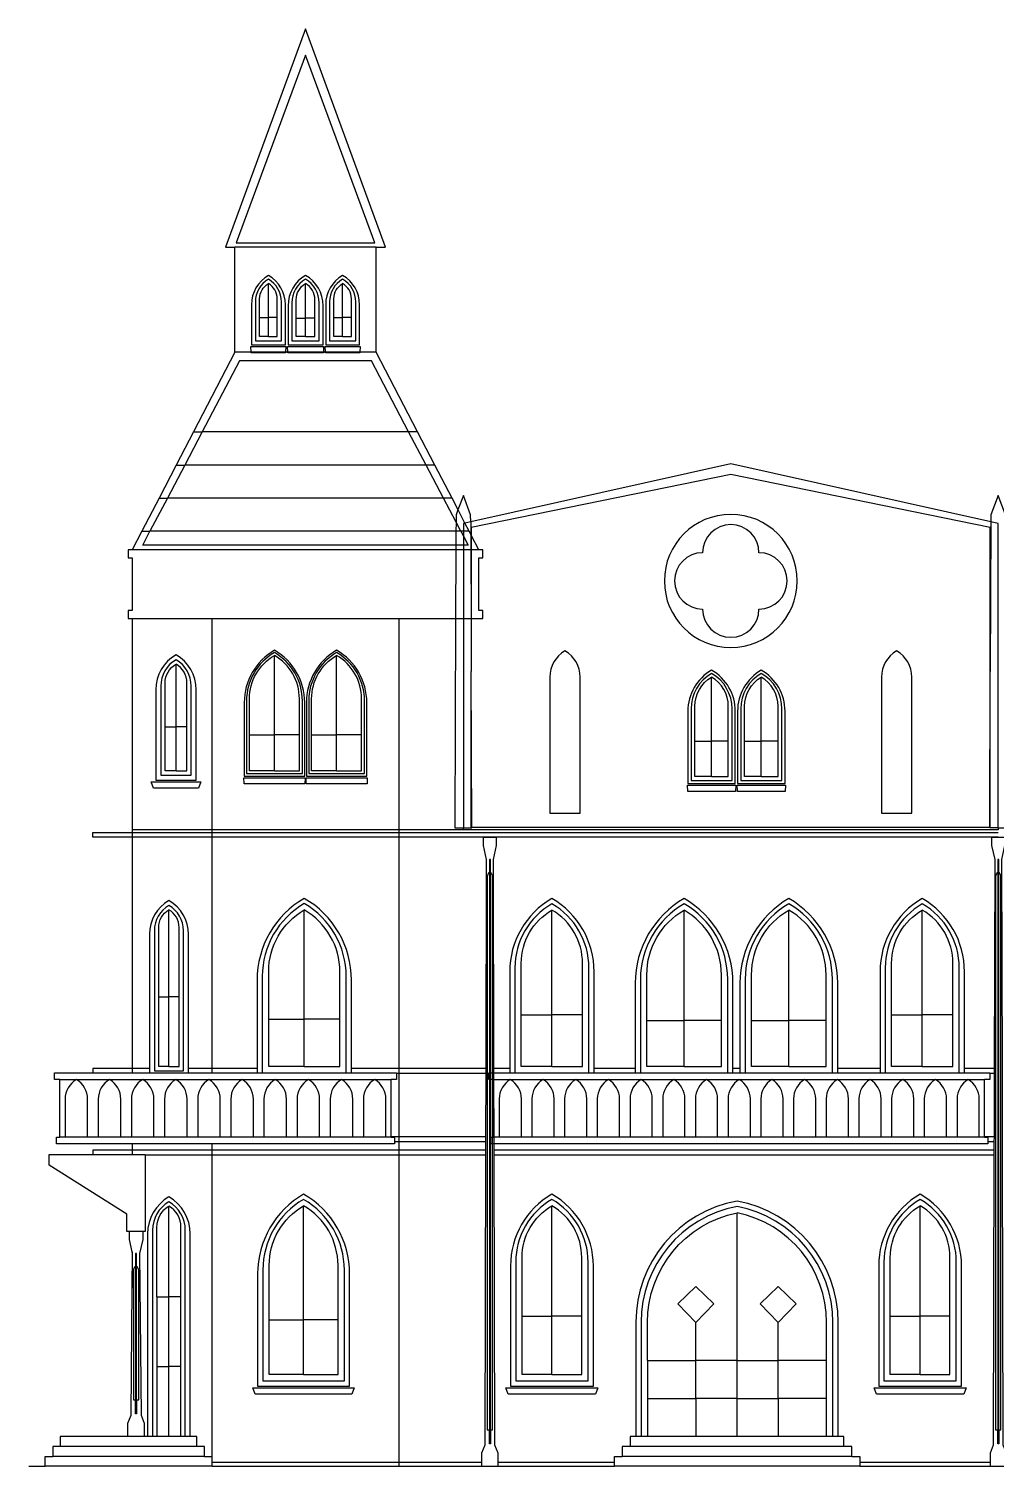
# Model space of a CAD drawing. Extents: x 57125 to 152161, y 75732 to 125580.
# Drawn here: x 62031 to 76627, y 103898 to 125580 of the extents above; entities that cross this region are included whole.
import ezdxf

# ---------------------------------------------------------------- set-up
doc = ezdxf.new("R2010")
doc.units = 0
for name, color, linetype, lineweight in [('01_SOURCE_MASSING', 7, 'Continuous', 25), ('02_NEW_GLAZING', 7, 'Continuous', 25), ('03_NEW_FRAMES', 7, 'Continuous', 25), ('04_NEW_CROWNS', 7, 'Continuous', 25), ('05_NEW_COLUMNS', 7, 'Continuous', 25), ('06_NEW_RAILINGS', 7, 'Continuous', 25), ('07_NEW_ORNAMENT', 7, 'Continuous', 25), ('08_NEW_ROOF_DETAIL', 7, 'Continuous', 25)]:
    doc.layers.add(name, color=color, linetype=linetype, lineweight=lineweight)

# ---------------------------------------------------------------- blocks, each defined once
blk = doc.blocks.new('GOTHIC_WINDOW_001')
at = {"layer": '02_NEW_GLAZING'}
for points in [[(-519, 824), (-519, 1648, -0.267956), (0, 2546)], [(519, 824), (519, 1648, 0.267956), (0, 2546)]]:
    blk.add_lwpolyline(points, format="xyb", dxfattribs=at)
for points in [[(0, 824), (0, 2546)], [(0, 0), (-519, 0), (-519, 824)], [(-519, 824), (0, 824)], [(0, 0), (519, 0), (519, 824)], [(0, 0), (0, 824)], [(519, 824), (0, 824)]]:
    blk.add_lwpolyline(points, dxfattribs=at)
at = {"layer": '03_NEW_FRAMES'}
for points in [[(-694, -175), (694, -175), (694, 1520, 0.267956), (0, 2721, 0.267956), (-694, 1520)], [(-615, -96), (615, -96), (615, 1577, 0.267956), (0, 2642, 0.267956), (-615, 1577)]]:
    blk.add_lwpolyline(points, format="xyb", close=True, dxfattribs=at)
blk.add_lwpolyline([(-764, -200), (764, -200), (729, -295), (-729, -295)], close=True, dxfattribs=at)
blk = doc.blocks.new('GOTHIC_WINDOW_002')
at = {"layer": '02_NEW_GLAZING'}
for points in [[(-450, 883), (-450, 1767, -0.267956), (0, 2546)], [(450, 883), (450, 1767, 0.267956), (0, 2546)]]:
    blk.add_lwpolyline(points, format="xyb", dxfattribs=at)
for points in [[(0, 883), (0, 2546)], [(0, 0), (-450, 0), (-450, 883)], [(-450, 883), (0, 883)], [(0, 0), (450, 0), (450, 883)], [(0, 0), (0, 883)], [(450, 883), (0, 883)]]:
    blk.add_lwpolyline(points, dxfattribs=at)
at = {"layer": '03_NEW_FRAMES'}
for points in [[(-625, -175), (625, -175), (625, 1639, 0.267956), (0, 2721, 0.267956), (-625, 1639)], [(-546, -96), (546, -96), (546, 1696, 0.267956), (0, 2642, 0.267956), (-546, 1696)]]:
    blk.add_lwpolyline(points, format="xyb", close=True, dxfattribs=at)
blk.add_lwpolyline([(-695, -200), (695, -200), (660, -295), (-660, -295)], close=True, dxfattribs=at)
blk = doc.blocks.new('GOTHIC_WINDOW_003')
at = {"layer": '02_NEW_GLAZING'}
for points in [[(-450, 883), (-450, 1767, -0.267956), (0, 2546)], [(450, 883), (450, 1767, 0.267956), (0, 2546)]]:
    blk.add_lwpolyline(points, format="xyb", dxfattribs=at)
for points in [[(0, 883), (0, 2546)], [(0, 0), (-450, 0), (-450, 883)], [(-450, 883), (0, 883)], [(0, 0), (450, 0), (450, 883)], [(0, 0), (0, 883)], [(450, 883), (0, 883)]]:
    blk.add_lwpolyline(points, dxfattribs=at)
at = {"layer": '03_NEW_FRAMES'}
for points in [[(-625, -175), (625, -175), (625, 1639, 0.267956), (0, 2721, 0.267956), (-625, 1639)], [(-546, -96), (546, -96), (546, 1696, 0.267956), (0, 2642, 0.267956), (-546, 1696)]]:
    blk.add_lwpolyline(points, format="xyb", close=True, dxfattribs=at)
blk.add_lwpolyline([(-695, -200), (695, -200), (660, -295), (-660, -295)], close=True, dxfattribs=at)
blk = doc.blocks.new('GOTHIC_WINDOW_006')
at = {"layer": '02_NEW_GLAZING'}
for points in [[(-1351, 1147), (-1351, 1720, -0.356725), (0, 3373)], [(1351, 1147), (1351, 1720, 0.356725), (0, 3373)]]:
    blk.add_lwpolyline(points, format="xyb", dxfattribs=at)
for points in [[(0, 1147), (0, 3373)], [(-621, 1147), (-621, 1720)], [(621, 1147), (621, 1720)], [(-1351, 1147), (-1351, 573)], [(-1351, 1147), (-621, 1147)], [(0, 1147), (-621, 1147)], [(-621, 573), (-621, 1147)], [(0, 573), (0, 1147)], [(0, 1147), (621, 1147)], [(1351, 1147), (621, 1147)], [(621, 573), (621, 1147)], [(1351, 573), (1351, 1147)], [(-1351, 573), (-1351, 0)], [(-1351, 573), (-621, 573)], [(0, 573), (-621, 573)], [(-621, 573), (-621, 0)], [(0, 0), (0, 573)], [(0, 573), (621, 573)], [(1351, 573), (621, 573)], [(621, 573), (621, 0)], [(1351, 0), (1351, 573)]]:
    blk.add_lwpolyline(points, dxfattribs=at)
at = {"layer": '03_NEW_FRAMES'}
for points in [[(1526, 0), (1526, 1724, 0.363124), (0, 3548, 0.363124), (-1526, 1724), (-1526, 0)], [(1447, 0), (1447, 1722, 0.360411), (0, 3469, 0.360411), (-1447, 1722), (-1447, 0)]]:
    blk.add_lwpolyline(points, format="xyb", dxfattribs=at)
at = {"layer": '07_NEW_ORNAMENT'}
for points in [[(-621, 1720), (-892, 2000), (-621, 2260), (-351, 2000)], [(621, 1720), (892, 2000), (621, 2260), (351, 2000)]]:
    blk.add_lwpolyline(points, close=True, dxfattribs=at)
blk = doc.blocks.new('GOTHIC_WINDOW_015')
at = {"layer": '02_NEW_GLAZING'}
for points in [[(-537, 716), (-537, 1431, -0.267956), (0, 2361)], [(537, 716), (537, 1431, 0.267956), (0, 2361)]]:
    blk.add_lwpolyline(points, format="xyb", dxfattribs=at)
for points in [[(0, 716), (0, 2361)], [(0, 0), (-537, 0), (-537, 716)], [(-537, 716), (0, 716)], [(0, 0), (537, 0), (537, 716)], [(0, 0), (0, 716)], [(537, 716), (0, 716)]]:
    blk.add_lwpolyline(points, dxfattribs=at)
at = {"layer": '03_NEW_FRAMES'}
blk.add_lwpolyline([(712, -98), (712, -30), (712, 1303, 0.267956), (0, 2536, 0.267956), (-712, 1303), (-712, -30), (-712, -98)], format="xyb", dxfattribs=at)
blk.add_lwpolyline([(-633, -96), (633, -96), (633, 1361, 0.267956), (0, 2457, 0.267956), (-633, 1361)], format="xyb", close=True, dxfattribs=at)
blk = doc.blocks.new('GOTHIC_WINDOW_016')
at = {"layer": '02_NEW_GLAZING'}
for points in [[(-462, 779), (-462, 1558, -0.267956), (0, 2358)], [(462, 779), (462, 1558, 0.267956), (0, 2358)]]:
    blk.add_lwpolyline(points, format="xyb", dxfattribs=at)
for points in [[(0, 779), (0, 2358)], [(0, 0), (-462, 0), (-462, 779)], [(-462, 779), (0, 779)], [(0, 0), (462, 0), (462, 779)], [(0, 0), (0, 779)], [(462, 779), (0, 779)]]:
    blk.add_lwpolyline(points, dxfattribs=at)
at = {"layer": '03_NEW_FRAMES'}
blk.add_lwpolyline([(637, -98), (637, -30), (637, 1430, 0.267956), (0, 2533, 0.267956), (-637, 1430), (-637, -30), (-637, -98)], format="xyb", dxfattribs=at)
blk.add_lwpolyline([(-558, -96), (558, -96), (558, 1487, 0.267956), (0, 2454, 0.267956), (-558, 1487)], format="xyb", close=True, dxfattribs=at)
blk = doc.blocks.new('GOTHIC_WINDOW_017')
at = {"layer": '02_NEW_GLAZING'}
for points in [[(-562, 693), (-562, 1385, -0.267956), (0, 2358)], [(562, 693), (562, 1385, 0.267956), (0, 2358)]]:
    blk.add_lwpolyline(points, format="xyb", dxfattribs=at)
for points in [[(0, 693), (0, 2358)], [(0, 0), (-562, 0), (-562, 693)], [(-562, 693), (0, 693)], [(0, 0), (562, 0), (562, 693)], [(0, 0), (0, 693)], [(562, 693), (0, 693)]]:
    blk.add_lwpolyline(points, dxfattribs=at)
at = {"layer": '03_NEW_FRAMES'}
blk.add_lwpolyline([(737, -98), (737, -30), (737, 1257, 0.267956), (0, 2533, 0.267956), (-737, 1257), (-737, -30), (-737, -98)], format="xyb", dxfattribs=at)
blk.add_lwpolyline([(-658, -96), (658, -96), (658, 1315, 0.267956), (0, 2454, 0.267956), (-658, 1315)], format="xyb", close=True, dxfattribs=at)
blk = doc.blocks.new('GOTHIC_WINDOW_018')
at = {"layer": '02_NEW_GLAZING'}
for points in [[(-562, 693), (-562, 1385, -0.267956), (0, 2358)], [(562, 693), (562, 1385, 0.267956), (0, 2358)]]:
    blk.add_lwpolyline(points, format="xyb", dxfattribs=at)
for points in [[(0, 693), (0, 2358)], [(0, 0), (-562, 0), (-562, 693)], [(-562, 693), (0, 693)], [(0, 0), (562, 0), (562, 693)], [(0, 0), (0, 693)], [(562, 693), (0, 693)]]:
    blk.add_lwpolyline(points, dxfattribs=at)
at = {"layer": '03_NEW_FRAMES'}
blk.add_lwpolyline([(737, -98), (737, -30), (737, 1257, 0.267956), (0, 2533, 0.267956), (-737, 1257), (-737, -30), (-737, -98)], format="xyb", dxfattribs=at)
blk.add_lwpolyline([(-658, -96), (658, -96), (658, 1315, 0.267956), (0, 2454, 0.267956), (-658, 1315)], format="xyb", close=True, dxfattribs=at)
blk = doc.blocks.new('GOTHIC_WINDOW_019')
at = {"layer": '02_NEW_GLAZING'}
for points in [[(-462, 779), (-462, 1558, -0.267956), (0, 2358)], [(462, 779), (462, 1558, 0.267956), (0, 2358)]]:
    blk.add_lwpolyline(points, format="xyb", dxfattribs=at)
for points in [[(0, 779), (0, 2358)], [(0, 0), (-462, 0), (-462, 779)], [(-462, 779), (0, 779)], [(0, 0), (462, 0), (462, 779)], [(0, 0), (0, 779)], [(462, 779), (0, 779)]]:
    blk.add_lwpolyline(points, dxfattribs=at)
at = {"layer": '03_NEW_FRAMES'}
blk.add_lwpolyline([(637, -98), (637, -30), (637, 1430, 0.267956), (0, 2533, 0.267956), (-637, 1430), (-637, -30), (-637, -98)], format="xyb", dxfattribs=at)
blk.add_lwpolyline([(-558, -96), (558, -96), (558, 1487, 0.267956), (0, 2454, 0.267956), (-558, 1487)], format="xyb", close=True, dxfattribs=at)
blk = doc.blocks.new('GOTHIC_WINDOW_029')
at = {"layer": '02_NEW_GLAZING'}
for points in [[(-377, 543), (-377, 1086, -0.267956), (0, 1740)], [(377, 543), (377, 1086, 0.267956), (0, 1740)]]:
    blk.add_lwpolyline(points, format="xyb", dxfattribs=at)
for points in [[(0, 543), (0, 1740)], [(0, 0), (-377, 0), (-377, 543)], [(-377, 543), (0, 543)], [(0, 0), (377, 0), (377, 543)], [(0, 0), (0, 543)], [(377, 543), (0, 543)]]:
    blk.add_lwpolyline(points, dxfattribs=at)
at = {"layer": '03_NEW_FRAMES'}
for points in [[(-456, -79), (456, -79), (456, 1029, 0.267956), (0, 1818, 0.267956), (-456, 1029)], [(-421, -43), (421, -43), (421, 1055, 0.267956), (0, 1783, 0.267956), (-421, 1055)]]:
    blk.add_lwpolyline(points, format="xyb", close=True, dxfattribs=at)
blk.add_lwpolyline([(-461, -104), (461, -104), (459, -199), (-459, -199)], close=True, dxfattribs=at)
blk = doc.blocks.new('GOTHIC_WINDOW_030')
at = {"layer": '02_NEW_GLAZING'}
for points in [[(-377, 543), (-377, 1086, -0.267956), (0, 1740)], [(377, 543), (377, 1086, 0.267956), (0, 1740)]]:
    blk.add_lwpolyline(points, format="xyb", dxfattribs=at)
for points in [[(0, 543), (0, 1740)], [(0, 0), (-377, 0), (-377, 543)], [(-377, 543), (0, 543)], [(0, 0), (377, 0), (377, 543)], [(0, 0), (0, 543)], [(377, 543), (0, 543)]]:
    blk.add_lwpolyline(points, dxfattribs=at)
at = {"layer": '03_NEW_FRAMES'}
for points in [[(-456, -79), (456, -79), (456, 1029, 0.267956), (0, 1818, 0.267956), (-456, 1029)], [(-421, -43), (421, -43), (421, 1055, 0.267956), (0, 1783, 0.267956), (-421, 1055)]]:
    blk.add_lwpolyline(points, format="xyb", close=True, dxfattribs=at)
blk.add_lwpolyline([(-461, -104), (461, -104), (459, -199), (-459, -199)], close=True, dxfattribs=at)
blk = doc.blocks.new('GOTHIC_WINDOW_031')
at = {"layer": '02_NEW_GLAZING'}
for points in [[(-252, 531), (-252, 1062, -0.267956), (0, 1498)], [(252, 531), (252, 1062, 0.267956), (0, 1498)]]:
    blk.add_lwpolyline(points, format="xyb", dxfattribs=at)
for points in [[(0, 531), (0, 1498)], [(0, 0), (-252, 0), (-252, 531)], [(-252, 531), (0, 531)], [(0, 0), (252, 0), (252, 531)], [(0, 0), (0, 531)], [(252, 531), (0, 531)]]:
    blk.add_lwpolyline(points, dxfattribs=at)
at = {"layer": '03_NEW_FRAMES'}
for points in [[(-358, -106), (358, -106), (358, 984, 0.267956), (0, 1604, 0.267956), (-358, 984)], [(-310, -58), (310, -58), (310, 1019, 0.267956), (0, 1556, 0.267956), (-310, 1019)]]:
    blk.add_lwpolyline(points, format="xyb", close=True, dxfattribs=at)
blk.add_lwpolyline([(-365, -131), (365, -131), (361, -226), (-361, -226)], close=True, dxfattribs=at)
blk = doc.blocks.new('GOTHIC_WINDOW_032')
at = {"layer": '02_NEW_GLAZING'}
for points in [[(-252, 531), (-252, 1062, -0.267956), (0, 1498)], [(252, 531), (252, 1062, 0.267956), (0, 1498)]]:
    blk.add_lwpolyline(points, format="xyb", dxfattribs=at)
for points in [[(0, 531), (0, 1498)], [(0, 0), (-252, 0), (-252, 531)], [(-252, 531), (0, 531)], [(0, 0), (252, 0), (252, 531)], [(0, 0), (0, 531)], [(252, 531), (0, 531)]]:
    blk.add_lwpolyline(points, dxfattribs=at)
at = {"layer": '03_NEW_FRAMES'}
for points in [[(-358, -106), (358, -106), (358, 984, 0.267956), (0, 1604, 0.267956), (-358, 984)], [(-310, -58), (310, -58), (310, 1019, 0.267956), (0, 1556, 0.267956), (-310, 1019)]]:
    blk.add_lwpolyline(points, format="xyb", close=True, dxfattribs=at)
blk.add_lwpolyline([(-365, -131), (365, -131), (361, -226), (-361, -226)], close=True, dxfattribs=at)
blk = doc.blocks.new('GOTHIC_WINDOW_039')
at = {"layer": '02_NEW_GLAZING'}
for points in [[(-154, 1049), (-154, 2098, -0.267956), (0, 2364)], [(154, 1049), (154, 2098, 0.267956), (0, 2364)]]:
    blk.add_lwpolyline(points, format="xyb", dxfattribs=at)
for points in [[(0, 1049), (0, 2364)], [(0, 0), (-154, 0), (-154, 1049)], [(-154, 1049), (0, 1049)], [(0, 0), (154, 0), (154, 1049)], [(0, 0), (0, 1049)], [(154, 1049), (0, 1049)]]:
    blk.add_lwpolyline(points, dxfattribs=at)
at = {"layer": '03_NEW_FRAMES'}
blk.add_lwpolyline([(294, -98), (294, -30), (294, 1996, 0.267956), (0, 2504, 0.267956), (-294, 1996), (-294, -30), (-294, -98)], format="xyb", dxfattribs=at)
blk.add_lwpolyline([(-219, -65), (219, -65), (219, 2051, 0.267956), (0, 2429, 0.267956), (-219, 2051)], format="xyb", close=True, dxfattribs=at)
blk = doc.blocks.new('GOTHIC_WINDOW_040')
at = {"layer": '02_NEW_GLAZING'}
for points in [[(-165, 662), (-165, 1324, -0.267956), (0, 1610)], [(165, 662), (165, 1324, 0.267956), (0, 1610)]]:
    blk.add_lwpolyline(points, format="xyb", dxfattribs=at)
for points in [[(0, 662), (0, 1610)], [(0, 0), (-165, 0), (-165, 662)], [(-165, 662), (0, 662)], [(0, 0), (165, 0), (165, 662)], [(0, 0), (0, 662)], [(165, 662), (0, 662)]]:
    blk.add_lwpolyline(points, dxfattribs=at)
at = {"layer": '03_NEW_FRAMES'}
for points in [[(-305, -140), (305, -140), (305, 1221, 0.267956), (0, 1750, 0.267956), (-305, 1221)], [(-230, -65), (230, -65), (230, 1276, 0.267956), (0, 1675, 0.267956), (-230, 1276)]]:
    blk.add_lwpolyline(points, format="xyb", close=True, dxfattribs=at)
blk.add_lwpolyline([(-375, -165), (375, -165), (340, -260), (-340, -260)], close=True, dxfattribs=at)
blk = doc.blocks.new('GOTHIC_WINDOW_041')
at = {"layer": '02_NEW_GLAZING'}
for points in [[(-132, 286), (-132, 572, -0.267956), (0, 800)], [(132, 286), (132, 572, 0.267956), (0, 800)]]:
    blk.add_lwpolyline(points, format="xyb", dxfattribs=at)
for points in [[(0, 286), (0, 800)], [(0, 0), (-132, 0), (-132, 286)], [(-132, 286), (0, 286)], [(0, 0), (132, 0), (132, 286)], [(0, 0), (0, 286)], [(132, 286), (0, 286)]]:
    blk.add_lwpolyline(points, dxfattribs=at)
at = {"layer": '03_NEW_FRAMES'}
for points in [[(-256, -124), (256, -124), (256, 481, 0.267956), (0, 924, 0.267956), (-256, 481)], [(-197, -65), (197, -65), (197, 524, 0.267956), (0, 865, 0.267956), (-197, 524)]]:
    blk.add_lwpolyline(points, format="xyb", close=True, dxfattribs=at)
blk.add_lwpolyline([(-264, -149), (264, -149), (260, -237), (260, -244), (-260, -244), (-260, -237)], close=True, dxfattribs=at)
blk = doc.blocks.new('GOTHIC_WINDOW_042')
at = {"layer": '02_NEW_GLAZING'}
for points in [[(-141, 278), (-141, 557, -0.267956), (0, 800)], [(141, 278), (141, 557, 0.267956), (0, 800)]]:
    blk.add_lwpolyline(points, format="xyb", dxfattribs=at)
for points in [[(0, 278), (0, 800)], [(0, 0), (-141, 0), (-141, 278)], [(-141, 278), (0, 278)], [(0, 0), (141, 0), (141, 278)], [(0, 0), (0, 278)], [(141, 278), (0, 278)]]:
    blk.add_lwpolyline(points, dxfattribs=at)
at = {"layer": '03_NEW_FRAMES'}
for points in [[(-264, -124), (264, -124), (264, 466, 0.267956), (0, 924, 0.267956), (-264, 466)], [(-206, -65), (206, -65), (206, 509, 0.267956), (0, 865, 0.267956), (-206, 509)]]:
    blk.add_lwpolyline(points, format="xyb", close=True, dxfattribs=at)
blk.add_lwpolyline([(-273, -149), (273, -149), (269, -237), (269, -244), (-269, -244), (-269, -237)], close=True, dxfattribs=at)
blk = doc.blocks.new('GOTHIC_WINDOW_043')
at = {"layer": '02_NEW_GLAZING'}
for points in [[(-132, 286), (-132, 572, -0.267956), (0, 800)], [(132, 286), (132, 572, 0.267956), (0, 800)]]:
    blk.add_lwpolyline(points, format="xyb", dxfattribs=at)
for points in [[(0, 286), (0, 800)], [(0, 0), (-132, 0), (-132, 286)], [(-132, 286), (0, 286)], [(0, 0), (132, 0), (132, 286)], [(0, 0), (0, 286)], [(132, 286), (0, 286)]]:
    blk.add_lwpolyline(points, dxfattribs=at)
at = {"layer": '03_NEW_FRAMES'}
for points in [[(-256, -124), (256, -124), (256, 481, 0.267956), (0, 924, 0.267956), (-256, 481)], [(-197, -65), (197, -65), (197, 524, 0.267956), (0, 865, 0.267956), (-197, 524)]]:
    blk.add_lwpolyline(points, format="xyb", close=True, dxfattribs=at)
blk.add_lwpolyline([(-264, -149), (264, -149), (260, -237), (260, -244), (-260, -244), (-260, -237)], close=True, dxfattribs=at)
blk = doc.blocks.new('GOTHIC_WINDOW_044')
at = {"layer": '02_NEW_GLAZING'}
for points in [[(-182, 2106), (-182, 3159, -0.267956), (0, 3474)], [(182, 2106), (182, 3159, 0.267956), (0, 3474)]]:
    blk.add_lwpolyline(points, format="xyb", dxfattribs=at)
for points in [[(0, 2106), (0, 3474)], [(-182, 2106), (-182, 1053)], [(-182, 2106), (0, 2106)], [(182, 2106), (0, 2106)], [(0, 1053), (0, 2106)], [(182, 1053), (182, 2106)], [(-182, 1053), (-182, 0)], [(-182, 1053), (0, 1053)], [(182, 1053), (0, 1053)], [(0, 0), (0, 1053)], [(182, 0), (182, 1053)]]:
    blk.add_lwpolyline(points, dxfattribs=at)
at = {"layer": '03_NEW_FRAMES'}
for points in [[(322, 0), (322, 3057, 0.267956), (0, 3614, 0.267956), (-322, 3057), (-322, 0)], [(247, 0), (247, 3111, 0.267956), (0, 3539, 0.267956), (-247, 3111), (-247, 0)]]:
    blk.add_lwpolyline(points, format="xyb", dxfattribs=at)
blk = doc.blocks.new('GOTHIC_TOWER_CORNICE')
at = {"layer": '04_NEW_CROWNS'}
blk.add_lwpolyline([(-2675.729953, 0.004541), (-2615.729953, 0.004541), (-1411.399953, 0.004541), (1410.967679, 0.004541), (2264.579117, 0.004541), (2381.2, 0.004541), (2497.820883, 0.004541), (2501.2, 0.004541), (2675.73, 0.004541), (2675.73, 120), (2615.7, 120), (2615.7, 912.54), (2675.73, 912.54), (2675.73, 1032.54), (2615.7, 1032.54), (2501.2, 1032.54), (2493.446088, 1032.54), (2381.2, 1032.54), (2268.953912, 1032.54), (-2615.729953, 1032.54), (-2675.729953, 1032.54), (-2675.729953, 912.54), (-2615.729953, 912.54), (-2615.729953, 120), (-2675.729953, 120)], close=True, dxfattribs=at)
blk = doc.blocks.new('GOTHIC_CROWN_WEST_FRONT')
at = {"layer": '04_NEW_CROWNS'}
for points in [[(3924.653571, 4645.018281), (0, 5520.384), (-3924.653571, 4645.018281)], [(3915.1, 2390.192), (3915.1, 4560.384), (0, 5360.384), (-3915.1, 4560.384), (-3915.1, 4440.822797), (-3915.1, 4220.264), (-3915.1, 3187.728541), (-3915.1, 2390.192)], [(-3924.653571, 4645.018281), (-3925.1, 4750.384), (-4035.1, 5040.384), (-4115.844431, 4827.512318), (-4145.1, 4750.384), (-4145.573484, 4638.632689), (-4146.154236, 4501.564), (-4147.043994, 4291.564), (-4147.346088, 4220.264), (-4151.720883, 3187.728541), (-4165.1, 30), (-4035.1, 30)], [(4035.1, 30), (4165.1, 30), (4147.346135, 4220.252914), (4145.1, 4750.384), (4035.1, 5040.384), (3925.1, 4750.384), (3924.653571, 4645.018281)], [(-3924.653571, 4645.018281), (-4011.096078, 4625.737902), (-4035.1, 4620.384), (-4035.1, 4501.564), (-4035.1, 4428.279068), (-4035.1, 4291.564), (-4035.1, 4220.264), (-4035.1, 3187.728541), (-4035.1, 30)], [(-3924.653571, 4645.018281), (-3923.859901, 4457.696799), (-3922.853912, 4220.264), (-3918.479117, 3187.728541), (-3915.1, 2390.192)], [(3924.653571, 4645.018281), (3915.1, 2390.192)], [(4035.1, 30), (4035.1, 4220.252914), (4035.1, 4620.384), (3924.653571, 4645.018281)], [(-3905.142369, 40), (-3915.1, 40), (-3915.1, 2390.192)], [(-3905.142369, 40), (-3915.1, 2390.192)], [(3905.142369, 40), (3915.1, 40), (3915.1, 2390.192)], [(3905.142369, 40), (3915.1, 2390.192)], [(-4035.1, 30), (-3905.1, 30), (-3905.142369, 40)], [(4035.1, 30), (4035.1, 0), (-4029.2, 0), (-4035.1, 0), (-4035.1, 30)], [(-3905.142369, 40), (3905.142369, 40)], [(4035.1, 30), (3905.1, 30), (3905.142369, 40)]]:
    blk.add_lwpolyline(points, dxfattribs=at)
at = {"layer": '07_NEW_ORNAMENT'}
for points in [[(1003, 3753.86112, 1), (-1003, 3753.86112, 1)], [(425, 4178.86112, 1), (-425, 4178.86112, 1), (-425, 3328.86112, 1), (425, 3328.86112, 1)], [(-2731.762, 250), (-2271.762, 250), (-2271.762, 2301.64, 0.2679559995), (-2501.762, 2700, 0.2679559995), (-2731.762, 2301.64)], [(2271.762, 250), (2731.762, 250), (2731.762, 2301.64, 0.2679559995), (2501.762, 2700, 0.2679559995), (2271.762, 2301.64)]]:
    blk.add_lwpolyline(points, format="xyb", close=True, dxfattribs=at)
blk = doc.blocks.new('GOTHIC_POINTED_TOWER_CROWN')
at = {"layer": '04_NEW_CROWNS'}
for points in [[(1068, 4568.3), (1207, 4568.3), (0, 7861.705), (-1207, 4568.3), (-1068, 4568.3)], [(-1068, 2981.3), (-1068, 4568.3)], [(1068, 4568.3), (-1068, 4568.3)], [(1068, 2981.3), (1068, 4568.3)], [(-1068, 2981.3), (-1690.975193, 1781.3)], [(1554.942446, 1781.3), (993, 2851.3), (-997, 2851.3), (-1558.942446, 1781.3)], [(1068, 2981.3), (819.934429, 2981.3), (299.653283, 2981.3), (268.668188, 2981.3), (-269.089094, 2981.3), (-300.080265, 2981.3), (-820.371996, 2981.3), (-1068, 2981.3)], [(1690.963137, 1781.3), (1068, 2981.3)], [(-1690.975193, 1781.3), (-1950.54819, 1281.3)], [(-1558.942446, 1781.3), (-1821.532374, 1281.3)], [(1817.532374, 1281.3), (1554.942446, 1781.3)], [(1950.531111, 1281.3), (1690.963137, 1781.3)], [(-1950.54819, 1281.3), (-2210.121188, 781.3)], [(-1821.532374, 1281.3), (-2084.122302, 781.3)], [(2080.122302, 781.3), (1817.532374, 1281.3)], [(2210.099084, 781.3), (1950.531111, 1281.3)], [(-2210.121188, 781.3), (-2469.694185, 281.3)], [(-2084.122302, 781.3), (-2346.71223, 281.3)], [(2342.71223, 281.3), (2270.726516, 418.368689), (2080.122302, 781.3)], [(2469.667058, 281.3), (2405.203922, 405.473902), (2300.455569, 607.248318), (2210.099084, 781.3)], [(-2469.694185, 281.3), (-2615.729953, 0)], [(2342.71223, 281.3), (2381.2, 208.015068), (2453, 71.3), (2381.2, 71.3), (2269.256006, 71.3), (-2457, 71.3), (-2346.71223, 281.3)], [(2615.7, 0), (2501.2, 220.558797), (2492.440099, 237.432799), (2469.667058, 281.3)]]:
    blk.add_lwpolyline(points, dxfattribs=at)
blk.add_lwpolyline([(-1047, 4631.3), (1047, 4631.3), (0, 7461.3)], close=True, dxfattribs=at)
at = {"layer": '08_NEW_ROOF_DETAIL'}
for points in [[(-1690.975193, 1781.3), (-1558.942446, 1781.3)], [(1554.942446, 1781.3), (-1558.942446, 1781.3)], [(1690.963137, 1781.3), (1554.942446, 1781.3)], [(-1950.54819, 1281.3), (-1821.532374, 1281.3)], [(1817.532374, 1281.3), (-1821.532374, 1281.3)], [(1950.531111, 1281.3), (1817.532374, 1281.3)], [(-2210.121188, 781.3), (-2084.122302, 781.3)], [(2080.122302, 781.3), (-2084.122302, 781.3)], [(2210.099084, 781.3), (2080.122302, 781.3)], [(-2469.694185, 281.3), (-2346.71223, 281.3)], [(2342.71223, 281.3), (2270.145764, 281.3), (-2346.71223, 281.3)], [(2469.667058, 281.3), (2381.2, 281.3), (2342.71223, 281.3)]]:
    blk.add_lwpolyline(points, dxfattribs=at)
blk = doc.blocks.new('GOTHIC_RAILING_1')
at = {"layer": '06_NEW_RAILINGS'}
for points in [[(-2500, 850), (-2580, 850), (-2580, 950), (-2000, 950), (-1408.729953, 950), (-1147.5, 950), (-560.2, 950), (-204.399953, 950), (476.732405, 950), (1900.148876, 950), (2580, 950), (2580, 948.436), (2580, 850), (2500, 850)], [(-2500, -20), (-2500, 850)], [(-2500, 850), (2500, 850)], [(2500, -20), (2500, -11.564), (2500, 850)], [(2500, -20), (2550, -20), (2550, -81.564), (2550, -120), (-204.399953, -120), (-1408.729953, -120), (-2550, -120), (-2550, -20), (-2500, -20)], [(-2420, -20), (-2500, -20)], [(-2080, -20), (-2420, -20)], [(-1920, -20), (-2080, -20)], [(-1580, -20), (-1920, -20)], [(-1420, -20), (-1580, -20)], [(-1080, -20), (-1420, -20)], [(-920, -20), (-1080, -20)], [(-580, -20), (-920, -20)], [(-420, -20), (-580, -20)], [(-80, -20), (-420, -20)], [(80, -20), (-80, -20)], [(420, -20), (80, -20)], [(580, -20), (420, -20)], [(920, -20), (580, -20)], [(1080, -20), (920, -20)], [(1420, -20), (1080, -20)], [(1580, -20), (1420, -20)], [(1920, -20), (1580, -20)], [(2080, -20), (1920, -20)], [(2420, -20), (2080, -20)], [(2500, -20), (2420, -20)]]:
    blk.add_lwpolyline(points, dxfattribs=at)
for points in [[(-2080, -20), (-2080, 555.56, 0.2679559995), (-2250, 850, 0.2679559995), (-2420, 555.56), (-2420, -20)], [(-1580, -20), (-1580, 555.56, 0.2679559995), (-1750, 850, 0.2679559995), (-1920, 555.56), (-1920, -20)], [(-1080, -20), (-1080, 555.56, 0.2679559995), (-1250, 850, 0.2679559995), (-1420, 555.56), (-1420, -20)], [(-580, -20), (-580, 555.56, 0.2679559995), (-750, 850, 0.2679559995), (-920, 555.56), (-920, -20)], [(-80, -20), (-80, 555.56, 0.2679559995), (-250, 850, 0.2679559995), (-420, 555.56), (-420, -20)], [(420, -20), (420, 555.56, 0.2679559995), (250, 850, 0.2679559995), (80, 555.56), (80, -20)], [(920, -20), (920, 555.56, 0.2679559995), (750, 850, 0.2679559995), (580, 555.56), (580, -20)], [(1420, -20), (1420, 555.56, 0.2679559995), (1250, 850, 0.2679559995), (1080, 555.56), (1080, -20)], [(1920, -20), (1920, 555.56, 0.2679559995), (1750, 850, 0.2679559995), (1580, 555.56), (1580, -20)], [(2420, -20), (2420, 555.56, 0.2679559995), (2250, 850, 0.2679559995), (2080, 555.56), (2080, -20)]]:
    blk.add_lwpolyline(points, format="xyb", dxfattribs=at)
blk = doc.blocks.new('GOTHIC_RAILING_2')
at = {"layer": '06_NEW_RAILINGS'}
for points in [[(-3700, 850), (-3721.8, 850), (-3753.8, 850), (-3769.8, 850), (-3780, 850), (-3780, 950), (-3769.8, 950), (-3753.8, 950), (-3721.8, 950), (-3699.778771, 950), (-3463.065387, 950), (-2189.648916, 950), (-1568.944791, 950), (-95.528321, 950), (11.055209, 950), (1484.471679, 950), (2124.675804, 950), (3398.092275, 950), (3780, 950), (3780, 948.436), (3780, 850), (3700, 850)], [(-3700, -20), (-3700, 850)], [(-3700, 850), (-3699.529664, 850), (3700, 850)], [(3700, -20), (3700, -11.564), (3700, 850)], [(3700, -20), (3750, -20), (3750, -81.564), (3750, -120), (-3697.113331, -120), (-3721.8, -120), (-3750, -120), (-3750, -20), (-3721.8, -20), (-3700, -20)], [(-3621.066667, -20), (-3697.362437, -20), (-3700, -20)], [(-3285.6, -20), (-3621.066667, -20)], [(-3127.733333, -20), (-3285.6, -20)], [(-2792.266667, -20), (-3127.733333, -20)], [(-2634.4, -20), (-2792.266667, -20)], [(-2298.933333, -20), (-2634.4, -20)], [(-2141.066667, -20), (-2298.933333, -20)], [(-1805.6, -20), (-2141.066667, -20)], [(-1647.733333, -20), (-1805.6, -20)], [(-1312.266667, -20), (-1647.733333, -20)], [(-1154.4, -20), (-1312.266667, -20)], [(-818.933333, -20), (-1154.4, -20)], [(-661.066667, -20), (-818.933333, -20)], [(-325.6, -20), (-661.066667, -20)], [(-167.733333, -20), (-325.6, -20)], [(167.733333, -20), (-167.733333, -20)], [(325.6, -20), (167.733333, -20)], [(661.066667, -20), (325.6, -20)], [(818.933333, -20), (661.066667, -20)], [(1154.4, -20), (818.933333, -20)], [(1312.266667, -20), (1154.4, -20)], [(1647.733333, -20), (1312.266667, -20)], [(1805.6, -20), (1647.733333, -20)], [(2141.066667, -20), (1805.6, -20)], [(2298.933333, -20), (2141.066667, -20)], [(2634.4, -20), (2298.933333, -20)], [(2792.266667, -20), (2634.4, -20)], [(3127.733333, -20), (2792.266667, -20)], [(3285.6, -20), (3127.733333, -20)], [(3621.066667, -20), (3285.6, -20)], [(3700, -20), (3621.066667, -20)]]:
    blk.add_lwpolyline(points, dxfattribs=at)
for points in [[(-3285.6, -20), (-3285.6, 559.485867, 0.2679559995), (-3453.333333, 850, 0.2679559995), (-3621.066667, 559.485867), (-3621.066667, -20)], [(-2792.266667, -20), (-2792.266667, 559.485867, 0.2679559995), (-2960, 850, 0.2679559995), (-3127.733333, 559.485867), (-3127.733333, -20)], [(-2298.933333, -20), (-2298.933333, 559.485867, 0.2679559995), (-2466.666667, 850, 0.2679559995), (-2634.4, 559.485867), (-2634.4, -20)], [(-1805.6, -20), (-1805.6, 559.485867, 0.2679559995), (-1973.333333, 850, 0.2679559995), (-2141.066667, 559.485867), (-2141.066667, -20)], [(-1312.266667, -20), (-1312.266667, 559.485867, 0.2679559995), (-1480, 850, 0.2679559995), (-1647.733333, 559.485867), (-1647.733333, -20)], [(-818.933333, -20), (-818.933333, 559.485867, 0.2679559995), (-986.666667, 850, 0.2679559995), (-1154.4, 559.485867), (-1154.4, -20)], [(-325.6, -20), (-325.6, 559.485867, 0.2679559995), (-493.333333, 850, 0.2679559995), (-661.066667, 559.485867), (-661.066667, -20)], [(167.733333, -20), (167.733333, 559.485867, 0.2679559995), (0, 850, 0.2679559995), (-167.733333, 559.485867), (-167.733333, -20)], [(661.066667, -20), (661.066667, 559.485867, 0.2679559995), (493.333333, 850, 0.2679559995), (325.6, 559.485867), (325.6, -20)], [(1154.4, -20), (1154.4, 559.485867, 0.2679559995), (986.666667, 850, 0.2679559995), (818.933333, 559.485867), (818.933333, -20)], [(1647.733333, -20), (1647.733333, 559.485867, 0.2679559995), (1480, 850, 0.2679559995), (1312.266667, 559.485867), (1312.266667, -20)], [(2141.066667, -20), (2141.066667, 559.485867, 0.2679559995), (1973.333333, 850, 0.2679559995), (1805.6, 559.485867), (1805.6, -20)], [(2634.4, -20), (2634.4, 559.485867, 0.2679559995), (2466.666667, 850, 0.2679559995), (2298.933333, 559.485867), (2298.933333, -20)], [(3127.733333, -20), (3127.733333, 559.485867, 0.2679559995), (2960, 850, 0.2679559995), (2792.266667, 559.485867), (2792.266667, -20)], [(3621.066667, -20), (3621.066667, 559.485867, 0.2679559995), (3453.333333, 850, 0.2679559995), (3285.6, 559.485867), (3285.6, -20)]]:
    blk.add_lwpolyline(points, format="xyb", dxfattribs=at)
blk = doc.blocks.new('GOTHIC_STAIRS_PORTICO')
at = {"layer": '01_SOURCE_MASSING'}
for points in [[(-12, 450), (-1031, 450), (-1031, 300)], [(1031, 300), (1031, 450), (929, 450), (854, 450), (789, 450), (607, 450), (426, 450), (361, 450), (286, 450), (236, 450)], [(-1031, 300), (-1144, 300), (-1144, 150)], [(1031, 300), (-1031, 300)], [(1144, 150), (1144, 300), (1031, 300)], [(1144, 150), (1257, 150), (1257, 55), (1257, 0), (53, 0), (-1257, 0), (-1257, 55), (-1257, 150), (-1144, 150)], [(1144, 150), (-1144, 150)]]:
    blk.add_lwpolyline(points, dxfattribs=at)
blk = doc.blocks.new('GOTHIC_STAIRS_ENTRANCE_1')
at = {"layer": '01_SOURCE_MASSING'}
for points in [[(1611, 300), (1611, 450), (1526, 450), (1447, 450), (1351, 450), (621, 450), (0, 450), (-621, 450), (-1351, 450), (-1447, 450), (-1526, 450), (-1611, 450), (-1611, 300)], [(-1611, 300), (-1731, 300), (-1731, 150)], [(1611, 300), (-1611, 300)], [(1731, 150), (1731, 300), (1611, 300)], [(1731, 150), (1851, 150), (1851, 55), (1851, 0), (-1851, 0), (-1851, 55), (-1851, 150), (-1731, 150)], [(1731, 150), (-1731, 150)]]:
    blk.add_lwpolyline(points, dxfattribs=at)
blk = doc.blocks.new('GOTHIC_COLUMN_001')
at = {"layer": '05_NEW_COLUMNS'}
for points in [[(100, 3090), (100, 2970), (54, 2760), (76, 320), (124, 200), (124, 0), (-124, 0), (-124, 200), (-76, 320), (-59, 2236), (-54, 2760), (-59, 2782), (-100, 2970), (-100, 3090)], [(8, 550), (8, 2760), (-8, 2760), (-8, 550)], [(8, 550), (8, 340), (-8, 340), (-8, 550)], [(8, 550), (-8, 550)]]:
    blk.add_lwpolyline(points, dxfattribs=at)
blk.add_lwpolyline([(8, 550), (40, 550), (40, 2501, 0.267956), (0, 2570, 0.267956), (-40, 2501), (-40, 550), (-8, 550)], format="xyb", dxfattribs=at)
blk = doc.blocks.new('GOTHIC_COLUMN_002')
at = {"layer": '05_NEW_COLUMNS'}
blk.add_lwpolyline([(-124, 0), (124, 0), (124, 55), (124, 200), (76, 320), (65, 4700), (65, 4770), (65, 4862), (64, 4962), (62, 5832), (62, 5932), (62, 6000), (54, 9152), (100, 9362), (100, 9482), (-100, 9482), (-100, 9362), (-54, 9152), (-62, 6000), (-62, 5930), (-64, 4970), (-65, 4900), (-65, 4770), (-65, 4700), (-76, 320), (-124, 200), (-124, 55)], close=True, dxfattribs=at)
for points in [[(8, 550), (8, 5832), (8, 5932), (8, 9152), (-8, 9152), (-8, 5932), (-8, 5832), (-8, 550)], [(8, 550), (8, 340), (-8, 340), (-8, 550)], [(8, 550), (-8, 550)]]:
    blk.add_lwpolyline(points, dxfattribs=at)
blk.add_lwpolyline([(8, 550), (40, 550), (40, 4862), (40, 4962), (40, 5832), (40, 5932), (40, 8892, 0.267956), (0, 8962, 0.267956), (-40, 8892), (-40, 550), (-8, 550)], format="xyb", dxfattribs=at)
blk = doc.blocks.new('GOTHIC_COLUMN_003')
at = {"layer": '05_NEW_COLUMNS'}
blk.add_lwpolyline([(-124, 0), (0, 0), (124, 0), (124, 55), (124, 200), (76, 320), (65, 4700), (65, 4770), (65, 4900), (64, 4970), (62, 5930), (62, 6000), (54, 9152), (100, 9362), (100, 9482), (0, 9482), (-100, 9482), (-100, 9362), (-54, 9152), (-62, 6000), (-62, 5930), (-64, 4970), (-65, 4900), (-65, 4770), (-65, 4700), (-76, 320), (-124, 200), (-124, 55)], close=True, dxfattribs=at)
for points in [[(8, 550), (8, 9152), (-8, 9152), (-8, 550)], [(8, 550), (8, 340), (-8, 340), (-8, 550)], [(8, 550), (-8, 550)]]:
    blk.add_lwpolyline(points, dxfattribs=at)
blk.add_lwpolyline([(8, 550), (40, 550), (40, 8892, 0.267956), (0, 8962, 0.267956), (-40, 8892), (-40, 550), (-8, 550)], format="xyb", dxfattribs=at)
blk = doc.blocks.new('GOTHIC_PORTICO_BRACKET')
at = {"layer": '05_NEW_COLUMNS'}
blk.add_lwpolyline([(100, 0), (-100, 0), (-140, 0), (-140, 261.270904), (-1308.729953, 1001.270904), (-1308.729953, 1159.707106), (-650, 1159.707106), (-58.729953, 1159.707106), (140, 1159.707106), (140, 1159.706904), (140, 0)], close=True, dxfattribs=at)

msp = doc.modelspace()

# ---------------------------------------------------------------- linework, layer by layer
at = {"layer": '01_SOURCE_MASSING'}
for points in [[(63591, 116686), (63591, 113498)], [(64796, 113498), (64796, 116686)], [(67618, 113498), (67618, 116686)], [(63591, 113389), (63000, 113389), (63000, 113459), (63591, 113459)], [(63591, 113498), (63591, 113459)], [(64796, 113498), (63591, 113498)], [(63591, 113459), (63591, 113389)], [(63591, 113459), (64796, 113459)], [(64796, 113459), (64796, 113498)], [(67618, 113498), (64796, 113498)], [(64796, 113389), (64796, 113459)], [(64796, 113459), (67618, 113459)], [(67618, 113459), (67618, 113498)], [(68588, 113498), (67618, 113498)], [(67618, 113389), (67618, 113459)], [(67618, 113459), (76658, 113459)], [(63591, 113389), (63591, 109898)], [(64796, 113389), (63591, 113389)], [(64796, 109898), (64796, 113389)], [(67618, 113389), (64796, 113389)], [(67618, 109898), (67618, 113389)], [(76658, 113389), (67618, 113389)], [(63591, 109898), (63000, 109898), (63000, 109830)], [(63591, 109898), (63591, 109830)], [(63852, 109898), (63591, 109898)], [(64796, 109898), (64440, 109898)], [(64796, 109830), (64796, 109898)], [(65477, 109898), (64796, 109898)], [(67618, 109898), (66900, 109898)], [(67580, 109828), (67618, 109828)], [(67618, 109828), (67618, 109898)], [(68926, 109898), (67618, 109898)], [(67618, 108868), (67618, 109828)], [(67618, 109828), (68926, 109828)], [(69287, 109898), (69050, 109898)], [(71181, 109898), (70560, 109898)], [(72761, 109898), (72654, 109898)], [(74875, 109898), (74234, 109898)], [(76597, 109898), (76148, 109898)], [(76530, 109828), (76596, 109828)], [(67618, 108868), (67500, 108868)], [(67618, 108798), (67618, 108868)], [(68924, 108868), (67618, 108868)], [(76594, 108868), (76450, 108868)], [(63591, 108668), (63000, 108668), (63000, 108598)], [(63591, 108760), (63591, 108668)], [(63591, 108668), (63591, 108598)], [(64796, 108668), (63591, 108668)], [(64796, 108668), (64796, 108760)], [(64796, 108598), (64796, 108668)], [(67618, 108668), (64796, 108668)], [(67550, 108798), (67618, 108798)], [(67618, 108668), (67618, 108798)], [(67618, 108798), (68924, 108798)], [(67618, 108598), (67618, 108668)], [(68923, 108668), (67618, 108668)], [(76593, 108668), (69053, 108668)], [(76500, 108798), (76594, 108798)], [(63790, 108598), (64796, 108598)], [(64796, 104048), (64796, 108598)], [(64796, 108598), (67618, 108598)], [(67618, 103953), (67618, 108598)], [(67618, 108598), (68923, 108598)], [(69053, 108598), (76593, 108598)], [(63591, 107130), (63591, 106584)], [(62031, 103898), (62281, 103898)], [(67618, 103953), (64796, 103953)], [(64796, 103898), (67618, 103898)], [(67618, 103898), (67618, 103953)], [(68864, 103953), (67618, 103953)], [(67618, 103898), (68864, 103898)], [(70866, 103953), (69112, 103953)], [(69112, 103898), (70866, 103898)], [(76534, 103953), (74568, 103953)], [(74568, 103898), (76534, 103898)]]:
    msp.add_lwpolyline(points, dxfattribs=at)

# ---------------------------------------------------------------- block references
for name, p in [('GOTHIC_POINTED_TOWER_CROWN', (66207, 117719)), ('GOTHIC_WINDOW_041', (65647, 120937)), ('GOTHIC_WINDOW_042', (66207, 120937)), ('GOTHIC_WINDOW_043', (66767, 120937)), ('GOTHIC_CROWN_WEST_FRONT', (72623, 113498)), ('GOTHIC_TOWER_CORNICE', (66207, 116686)), ('GOTHIC_WINDOW_040', (64253, 114388)), ('GOTHIC_WINDOW_029', (65738, 114388)), ('GOTHIC_WINDOW_030', (66676, 114388)), ('GOTHIC_WINDOW_031', (72333, 114302)), ('GOTHIC_WINDOW_032', (73083, 114302)), ('GOTHIC_COLUMN_002', (68988, 103898)), ('GOTHIC_COLUMN_003', (76658, 103898)), ('GOTHIC_WINDOW_039', (64146, 109928)), ('GOTHIC_WINDOW_015', (66188, 109928)), ('GOTHIC_WINDOW_016', (69924, 109928)), ('GOTHIC_WINDOW_017', (71918, 109928)), ('GOTHIC_WINDOW_018', (73498, 109928)), ('GOTHIC_WINDOW_019', (75511, 109928)), ('GOTHIC_RAILING_1', (65000, 108880)), ('GOTHIC_RAILING_2', (72750, 108880)), ('GOTHIC_PORTICO_BRACKET', (63650, 107439)), ('GOTHIC_WINDOW_001', (66178, 105281)), ('GOTHIC_WINDOW_002', (69924, 105281)), ('GOTHIC_WINDOW_003', (75479, 105281)), ('GOTHIC_WINDOW_044', (64146, 104348)), ('GOTHIC_WINDOW_006', (72717, 104348)), ('GOTHIC_COLUMN_001', (63650, 104348)), ('GOTHIC_STAIRS_PORTICO', (63538, 103898)), ('GOTHIC_STAIRS_ENTRANCE_1', (72717, 103898))]:
    msp.add_blockref(name, p)

doc.saveas('drawing.dxf')
